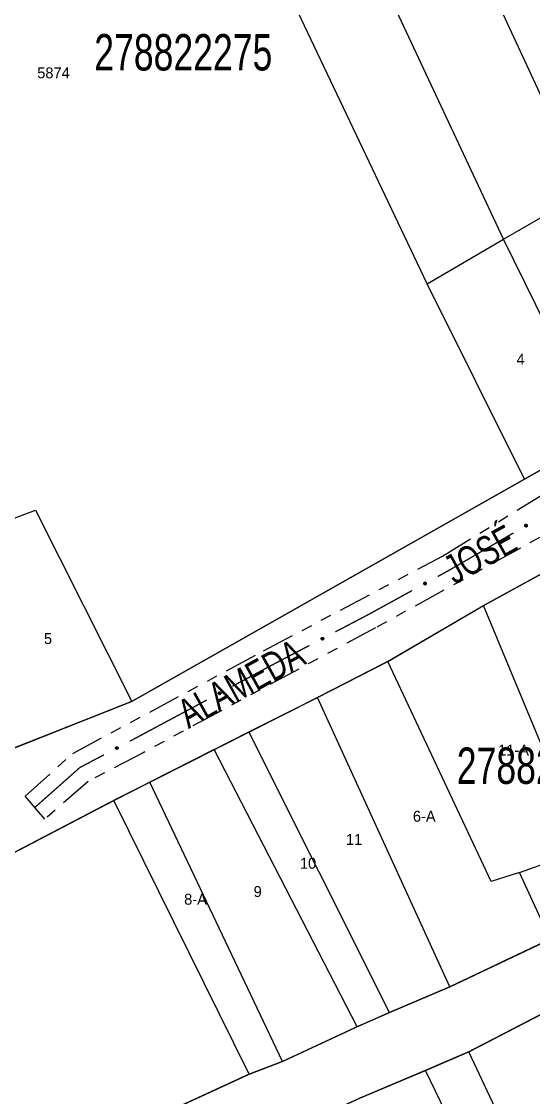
# Model space of a CAD drawing. Extents: x 205274 to 206027, y 4874968 to 4875995.
# Drawn here: x 205632.9 to 205703.2, y 4875202.5 to 4875350.5 of the extents above; entities that cross this region are included whole.
import ezdxf
from ezdxf.enums import TextEntityAlignment as Align

# ---------------------------------------------------------------- set-up
doc = ezdxf.new("R2010")
doc.units = 0
doc.header["$LTSCALE"] = 1.5
doc.header["$MEASUREMENT"] = 0
doc.linetypes.add('TRACO_25', pattern=[8, 3, -1, 1, -1, 1, -1])
for name, color, linetype in [('CD_MALHA_LOTES', 7, 'CONTINUOUS'), ('CD_TXT_QUADRA', 255, 'CONTINUOUS'), ('RU-QUADRA', 210, 'CONTINUOUS'), ('SV-EIXO-RUA-N-PAV', 6, 'CONTINUOUS'), ('SV-RUA-NAO-PAV', 7, 'CONTINUOUS'), ('SV-TXT-RUA-PAV', 7, 'CONTINUOUS'), ('Th_NmrPort', 1, 'CONTINUOUS')]:
    doc.layers.add(name, color=color, linetype=linetype)
doc.styles.add('ARIAL', font='ARIAL.SHX')

msp = doc.modelspace()

# ---------------------------------------------------------------- linework, layer by layer
at = {"layer": 'CD_MALHA_LOTES', "linetype": 'Continuous', "flags": 128}
for points in [[(205699.122869, 4875320.570375), (205652.578302, 4875419.966109)], [(205688.612212, 4875314.439158), (205642.102006, 4875412.422225)], [(205704.440761, 4875339.965039), (205697.871601, 4875354.104375)], [(205699.122869, 4875320.570375), (205710.884795, 4875327.327225)], [(205688.612212, 4875314.439158), (205699.122869, 4875320.570375)], [(205712.429557, 4875293.469393), (205699.122869, 4875320.570375)], [(205702.007571, 4875287.554233), (205688.612212, 4875314.439158)], [(205712.429557, 4875293.469393), (205702.007571, 4875287.554233)], [(205702.007571, 4875287.554233), (205648.071107, 4875257.005926)], [(205628.050808, 4875280.780031), (205634.807659, 4875283.282568)], [(205634.807659, 4875283.282568), (205648.071107, 4875257.005926)], [(205696.360699, 4875270.170746), (205704.421328, 4875274.591841)], [(205683.245576, 4875262.509377), (205696.360699, 4875270.170746)], [(205705.541758, 4875248.156279), (205696.360699, 4875270.170746)], [(205673.541913, 4875257.526399), (205683.245576, 4875262.509377)], [(205697.409201, 4875232.244754), (205683.245576, 4875262.509377)], [(205664.146111, 4875252.798718), (205673.541913, 4875257.526399)], [(205691.75177, 4875217.747587), (205673.541913, 4875257.526399)], [(205648.071107, 4875257.005926), (205630.428219, 4875249.998821)], [(205659.350469, 4875250.367347), (205664.146111, 4875252.798718)], [(205683.442418, 4875214.211692), (205664.146111, 4875252.798718)], [(205659.350469, 4875250.367347), (205650.537643, 4875245.899281)], [(205679.02255, 4875212.26695), (205659.350469, 4875250.367347)], [(205645.599391, 4875243.395608), (205650.537643, 4875245.899281)], [(205668.768456, 4875207.493493), (205650.537643, 4875245.899281)], [(205570.912578, 4875204.311188), (205645.599391, 4875243.395608)], [(205664.171793, 4875205.725546), (205645.599391, 4875243.395608)], [(205701.298684, 4875233.482317), (205710.315215, 4875236.664622)], [(205701.298684, 4875233.482317), (205697.409201, 4875232.244754)], [(205705.541758, 4875224.288991), (205701.298684, 4875233.482317)], [(205694.363792, 4875208.826968), (205727.691466, 4875226.106227)], [(205705.541758, 4875224.288991), (205691.75177, 4875217.747587)], [(205691.75177, 4875217.747587), (205683.442418, 4875214.211692)], [(205683.442418, 4875214.211692), (205679.02255, 4875212.26695)], [(205679.02255, 4875212.26695), (205668.768456, 4875207.493493)], [(205688.396747, 4875206.262287), (205694.363792, 4875208.826968)], [(205715.305353, 4875164.188377), (205694.363792, 4875208.826968)], [(205668.768456, 4875207.493493), (205664.171793, 4875205.725546)], [(205664.171793, 4875205.725546), (205588.59205, 4875170.896986)], [(205679.484262, 4875202.489391), (205688.396747, 4875206.262287)], [(205717.509728, 4875146.002285), (205688.396747, 4875206.262287)]]:
    msp.add_lwpolyline(points, dxfattribs=at)
at = {"layer": 'RU-QUADRA', "linetype": 'Continuous', "const_width": 0.18, "flags": 128}
for points in [[(205766.478641, 4875359.603095), (205773.738568, 4875346.953752), (205781.585389, 4875333.281832), (205759.777263, 4875321.115506), (205748.485419, 4875314.564285), (205737.474182, 4875308.182939), (205712.429557, 4875293.469393), (205648.071107, 4875257.005926), (205630.428219, 4875249.998821)], [(205841.625342, 4875201.503884), (205835.816998, 4875215.18576), (205831.557546, 4875225.640779), (205827.039945, 4875238.612747), (205824.20031, 4875245.453686), (205822.651418, 4875245.066463), (205819.553635, 4875255.908705), (205806.258981, 4875252.423698), (205806.000833, 4875253.97259), (205796.766426, 4875251.245302), (205796.20041, 4875251.078135), (205789.625407, 4875249.030421), (205780.302885, 4875246.127022), (205772.470966, 4875243.687854), (205748.199348, 4875234.341336), (205737.550999, 4875229.94601), (205727.691466, 4875226.106227), (205694.363792, 4875208.826968), (205688.396747, 4875206.262287), (205679.484262, 4875202.489391), (205668.737934, 4875197.529547)]]:
    msp.add_lwpolyline(points, dxfattribs=at)
msp.add_lwpolyline([(205754.075669, 4875246.669226), (205722.122373, 4875232.353008), (205713.674315, 4875228.35527), (205705.541758, 4875224.288991), (205691.75177, 4875217.747587), (205683.442418, 4875214.211692), (205679.02255, 4875212.26695), (205668.768456, 4875207.493493), (205664.171793, 4875205.725546), (205588.59205, 4875170.896986), (205570.912578, 4875204.311188), (205645.599391, 4875243.395608), (205673.541913, 4875257.526399), (205683.245576, 4875262.509377), (205696.360699, 4875270.170746), (205704.421328, 4875274.591841), (205718.091698, 4875282.089768), (205731.323453, 4875289.43233), (205785.497825, 4875322.519994), (205791.597998, 4875309.294161), (205796.767283, 4875299.057877), (205811.615565, 4875269.655118), (205796.766649, 4875263.723311)], close=True, dxfattribs=at)
at = {"layer": 'SV-EIXO-RUA-N-PAV'}
for points in [[(205702.031218, 4875281.196821), (205702.043062, 4875281.244273), (205702.062945, 4875281.282635), (205702.088737, 4875281.309857), (205702.117801, 4875281.327969), (205702.149622, 4875281.34315), (205702.185082, 4875281.351377), (205702.22646, 4875281.351791), (205702.274145, 4875281.340244), (205702.312104, 4875281.317293), (205702.340145, 4875281.293434), (205702.360777, 4875281.264215), (205702.375006, 4875281.233055), (205702.382334, 4875281.19594), (205702.382344, 4875281.154003), (205702.369572, 4875281.106335), (205702.349822, 4875281.06886), (205702.324183, 4875281.043185), (205702.294677, 4875281.022629), (205702.262004, 4875281.00752), (205702.22715, 4875280.999644), (205702.184926, 4875280.999711), (205702.138044, 4875281.012939), (205702.100443, 4875281.032212), (205702.074414, 4875281.057483), (205702.054831, 4875281.086988), (205702.039217, 4875281.118719), (205702.029463, 4875281.154019), (205702.031218, 4875281.196821)], [(205688.152712, 4875273.242514), (205688.165722, 4875273.28966), (205688.186544, 4875273.327519), (205688.213, 4875273.354098), (205688.242502, 4875273.371488), (205688.274688, 4875273.38588), (205688.310339, 4875273.393231), (205688.351715, 4875273.392625), (205688.399101, 4875273.379906), (205688.436482, 4875273.356026), (205688.463927, 4875273.331484), (205688.483832, 4875273.301765), (205688.497289, 4875273.270264), (205688.5037, 4875273.232979), (205688.502676, 4875273.191054), (205688.488734, 4875273.143715), (205688.468066, 4875273.106739), (205688.441802, 4875273.081703), (205688.411798, 4875273.061881), (205688.378762, 4875273.047582), (205688.343725, 4875273.040568), (205688.301515, 4875273.041675), (205688.254974, 4875273.056055), (205688.217859, 4875273.076248), (205688.192461, 4875273.102154), (205688.173611, 4875273.132132), (205688.158784, 4875273.164239), (205688.149903, 4875273.199769), (205688.152712, 4875273.242514)], [(205674.064543, 4875265.663999), (205674.078446, 4875265.710889), (205674.099983, 4875265.748347), (205674.126938, 4875265.774418), (205674.156764, 4875265.791246), (205674.189217, 4875265.805025), (205674.225002, 4875265.811698), (205674.266359, 4875265.810306), (205674.313495, 4875265.79669), (205674.350416, 4875265.772106), (205674.37739, 4875265.747047), (205674.396728, 4875265.716956), (205674.409585, 4875265.685205), (205674.415287, 4875265.647805), (205674.413468, 4875265.605907), (205674.39863, 4875265.558842), (205674.377263, 4875265.522264), (205674.350529, 4875265.497731), (205674.320155, 4875265.478482), (205674.286854, 4875265.464812), (205674.251689, 4875265.458465), (205674.209508, 4875265.460372), (205674.163249, 4875265.475633), (205674.126524, 4875265.496527), (205674.101622, 4875265.52291), (205674.083344, 4875265.55324), (205674.069129, 4875265.585622), (205674.060923, 4875265.621315), (205674.064543, 4875265.663999)], [(205659.930522, 4875258.163551), (205659.943987, 4875258.21057), (205659.965174, 4875258.248226), (205659.991885, 4875258.274547), (205660.021554, 4875258.291652), (205660.053877, 4875258.305732), (205660.089598, 4875258.312738), (205660.130966, 4875258.311732), (205660.178227, 4875258.298556), (205660.215376, 4875258.274316), (205660.242582, 4875258.24951), (205660.262199, 4875258.2196), (205660.275351, 4875258.18797), (205660.281401, 4875258.150625), (205660.279973, 4875258.108712), (205660.265573, 4875258.06151), (205660.244549, 4875258.024736), (205660.218044, 4875257.999955), (205660.18785, 4875257.980424), (205660.154678, 4875257.966444), (205660.119574, 4875257.959769), (205660.077377, 4875257.961284), (205660.030977, 4875257.976113), (205659.994059, 4875257.996664), (205659.968913, 4875258.022814), (205659.950354, 4875258.052973), (205659.935837, 4875258.085221), (205659.9273, 4875258.120835), (205659.930522, 4875258.163551)], [(205645.821069, 4875250.620543), (205645.834859, 4875250.667467), (205645.856307, 4875250.704975), (205645.8832, 4875250.731111), (205645.912986, 4875250.74801), (205645.945406, 4875250.761866), (205645.981175, 4875250.768624), (205646.022535, 4875250.767331), (205646.069703, 4875250.753827), (205646.106683, 4875250.729331), (205646.133717, 4875250.704337), (205646.153126, 4875250.674292), (205646.166059, 4875250.642571), (205646.17185, 4875250.605185), (205646.170131, 4875250.563283), (205646.155405, 4875250.516182), (205646.134126, 4875250.479554), (205646.10745, 4875250.454958), (205646.077122, 4875250.435636), (205646.043854, 4875250.421887), (205646.008704, 4875250.415455), (205645.966519, 4875250.417262), (205645.920223, 4875250.432413), (205645.883448, 4875250.453219), (205645.858484, 4875250.479543), (205645.840134, 4875250.50983), (205645.825841, 4875250.542178), (205645.81755, 4875250.57785), (205645.821069, 4875250.620543)]]:
    msp.add_lwpolyline(points, close=True, dxfattribs=at)
for points in [[(205702.029463, 4875281.154019), (205702.274145, 4875281.340244)], [(205702.031218, 4875281.196821), (205702.22646, 4875281.351791)], [(205702.031971, 4875281.174288), (205702.248201, 4875281.34262)], [(205702.0385, 4875281.138624), (205702.28894, 4875281.326846)], [(205702.038719, 4875281.222406), (205702.199589, 4875281.347503)], [(205702.039217, 4875281.118719), (205702.312104, 4875281.317293)], [(205702.043062, 4875281.244273), (205702.185082, 4875281.351377)], [(205702.049748, 4875281.105704), (205702.320928, 4875281.304405)], [(205702.054302, 4875281.26619), (205702.160195, 4875281.341961)], [(205702.054831, 4875281.086988), (205702.340145, 4875281.293434)], [(205702.062945, 4875281.282635), (205702.149622, 4875281.34315)], [(205702.067086, 4875281.073168), (205702.350254, 4875281.275682)], [(205702.074414, 4875281.057483), (205702.360777, 4875281.264215)], [(205702.090816, 4875281.045927), (205702.365534, 4875281.246685)], [(205702.100443, 4875281.032212), (205702.375006, 4875281.233055)], [(205702.121623, 4875281.0228), (205702.375109, 4875281.211213)], [(205702.138044, 4875281.012939), (205702.382334, 4875281.19594)], [(205702.164036, 4875281.009577), (205702.379964, 4875281.172999)], [(205702.184926, 4875280.999711), (205702.382344, 4875281.154003)], [(205702.209603, 4875281.004502), (205702.369485, 4875281.125868)], [(205702.22715, 4875280.999644), (205702.369572, 4875281.106335)], [(205702.248009, 4875281.006313), (205702.354396, 4875281.08395)], [(205702.262004, 4875281.00752), (205702.349822, 4875281.06886)], [(205688.152712, 4875273.242514), (205688.351715, 4875273.392625)], [(205688.160842, 4875273.267907), (205688.324747, 4875273.389)], [(205688.165722, 4875273.28966), (205688.310339, 4875273.393231)], [(205688.149903, 4875273.199769), (205688.399101, 4875273.379906)], [(205688.15291, 4875273.219969), (205688.373224, 4875273.38292)], [(205688.158558, 4875273.184156), (205688.413561, 4875273.366147)], [(205688.158784, 4875273.164239), (205688.436482, 4875273.356026)], [(205688.168991, 4875273.150968), (205688.444986, 4875273.342924)], [(205688.173611, 4875273.132132), (205688.463927, 4875273.331484)], [(205688.177499, 4875273.311293), (205688.285228, 4875273.384431)], [(205688.185521, 4875273.118015), (205688.473595, 4875273.313488)], [(205688.186544, 4875273.327519), (205688.274688, 4875273.38588)], [(205688.192461, 4875273.102154), (205688.483832, 4875273.301765)], [(205688.208573, 4875273.090197), (205688.488156, 4875273.284123)], [(205688.217859, 4875273.076248), (205688.497289, 4875273.270264)], [(205688.238801, 4875273.066318), (205688.496853, 4875273.248426)], [(205688.254974, 4875273.056055), (205688.5037, 4875273.232979)], [(205688.280874, 4875273.052054), (205688.500766, 4875273.210103)], [(205688.301515, 4875273.041675), (205688.502676, 4875273.191054)], [(205688.326303, 4875273.045857), (205688.489128, 4875273.163245)], [(205688.343725, 4875273.040568), (205688.488734, 4875273.143715)], [(205688.364742, 4875273.04672), (205688.473011, 4875273.121711)], [(205688.378762, 4875273.047582), (205688.468066, 4875273.106739)], [(205674.060923, 4875265.621315), (205674.313495, 4875265.79669)], [(205674.064313, 4875265.641454), (205674.287679, 4875265.800196)], [(205674.064543, 4875265.663999), (205674.266359, 4875265.810306)], [(205674.069129, 4875265.585622), (205674.350416, 4875265.772106)], [(205674.06928, 4875265.60554), (205674.327691, 4875265.78266)], [(205674.073154, 4875265.689233), (205674.239326, 4875265.807194)], [(205674.078446, 4875265.710889), (205674.225002, 4875265.811698)], [(205674.079082, 4875265.572161), (205674.35867, 4875265.758845)], [(205674.083344, 4875265.55324), (205674.37739, 4875265.747047)], [(205674.090631, 4875265.732295), (205674.199728, 4875265.803376)], [(205674.094984, 4875265.538899), (205674.386715, 4875265.728871)], [(205674.099983, 4875265.748347), (205674.189217, 4875265.805025)], [(205674.101622, 4875265.52291), (205674.396728, 4875265.716956)], [(205674.117503, 4875265.510649), (205674.400717, 4875265.699235)], [(205674.126524, 4875265.496527), (205674.409585, 4875265.685205)], [(205674.147273, 4875265.486201), (205674.408735, 4875265.663379)], [(205674.163249, 4875265.475633), (205674.415287, 4875265.647805)], [(205674.189068, 4875265.471141), (205674.411919, 4875265.624989)], [(205674.209508, 4875265.460372), (205674.413468, 4875265.605907)], [(205674.234371, 4875265.464083), (205674.399394, 4875265.57836)], [(205674.251689, 4875265.458465), (205674.39863, 4875265.558842)], [(205674.27282, 4875265.464217), (205674.382492, 4875265.53714)], [(205674.286854, 4875265.464812), (205674.377263, 4875265.522264)], [(205659.9273, 4875258.120835), (205660.178227, 4875258.298556)], [(205659.930502, 4875258.141006), (205660.15238, 4875258.30182)], [(205659.930522, 4875258.163551), (205660.130966, 4875258.311732)], [(205659.935803, 4875258.105139), (205660.192553, 4875258.284658)], [(205659.935837, 4875258.085221), (205660.215376, 4875258.274316)], [(205659.938897, 4875258.188864), (205660.103964, 4875258.308368)], [(205659.943987, 4875258.21057), (205660.089598, 4875258.312738)], [(205659.945915, 4875258.071853), (205660.223752, 4875258.261133)], [(205659.950354, 4875258.052973), (205660.242582, 4875258.24951)], [(205659.955972, 4875258.232088), (205660.064402, 4875258.304182)], [(205659.962127, 4875258.038741), (205660.252076, 4875258.231421)], [(205659.965174, 4875258.248226), (205660.053877, 4875258.305732)], [(205659.968913, 4875258.022814), (205660.262199, 4875258.2196)], [(205659.984908, 4875258.010701), (205660.266353, 4875258.201917)], [(205659.994059, 4875257.996664), (205660.275351, 4875258.18797)], [(205660.014904, 4875257.986532), (205660.274704, 4875258.166138)], [(205660.030977, 4875257.976113), (205660.281401, 4875258.150625)], [(205660.056838, 4875257.971862), (205660.278246, 4875258.127779)], [(205660.077377, 4875257.961284), (205660.279973, 4875258.108712)], [(205660.102204, 4875257.965226), (205660.266156, 4875258.081035)], [(205660.119574, 4875257.959769), (205660.265573, 4875258.06151)], [(205660.14065, 4875257.965718), (205660.249638, 4875258.039659)], [(205660.154678, 4875257.966444), (205660.244549, 4875258.024736)], [(205645.81755, 4875250.57785), (205646.069703, 4875250.753827)], [(205645.820892, 4875250.597998), (205646.04388, 4875250.757271)], [(205645.821069, 4875250.620543), (205646.022535, 4875250.767331)], [(205645.825841, 4875250.542178), (205646.106683, 4875250.729331)], [(205645.825945, 4875250.562096), (205646.083933, 4875250.739831)], [(205645.829619, 4875250.645797), (205645.99551, 4875250.764154)], [(205645.834859, 4875250.667467), (205645.981175, 4875250.768624)], [(205645.835826, 4875250.52874), (205646.114968, 4875250.71609)], [(205645.840134, 4875250.50983), (205646.133717, 4875250.704337)], [(205645.846993, 4875250.688901), (205645.955921, 4875250.760242)], [(205645.851808, 4875250.495516), (205646.143085, 4875250.686182)], [(205645.856307, 4875250.704975), (205645.945406, 4875250.761866)], [(205645.858484, 4875250.479543), (205646.153126, 4875250.674292)], [(205645.874394, 4875250.46732), (205646.157157, 4875250.65658)], [(205645.883448, 4875250.453219), (205646.166059, 4875250.642571)], [(205645.904222, 4875250.442943), (205646.165261, 4875250.620744)], [(205645.920223, 4875250.432413), (205646.17185, 4875250.605185)], [(205645.946053, 4875250.427982), (205646.168537, 4875250.582361)], [(205645.966519, 4875250.417262), (205646.170131, 4875250.563283)], [(205645.991372, 4875250.421033), (205646.156123, 4875250.535703)], [(205646.008704, 4875250.415455), (205646.155405, 4875250.516182)], [(205646.029821, 4875250.421258), (205646.139319, 4875250.494442)], [(205646.043854, 4875250.421887), (205646.134126, 4875250.479554)]]:
    msp.add_lwpolyline(points, dxfattribs=at)
at = {"layer": 'SV-EIXO-RUA-N-PAV', "const_width": 0.18}
for points in [[(205691.730248, 4875275.080552), (205700.481745, 4875280.168631)], [(205690.961533, 4875274.658625), (205691.730248, 4875275.080552)], [(205690.0849, 4875274.177466), (205690.961533, 4875274.658625)], [(205680.420807, 4875268.873114), (205686.578367, 4875272.252828)], [(205679.556546, 4875268.41987), (205680.420807, 4875268.873114)], [(205676.014124, 4875266.562118), (205679.556546, 4875268.41987)], [(205667.368182, 4875262.027926), (205672.471702, 4875264.704365)], [(205661.871654, 4875259.079789), (205667.159104, 4875261.915785)], [(205667.159104, 4875261.915785), (205667.368182, 4875262.027926)], [(205648.660836, 4875251.993986), (205658.346687, 4875257.189125)], [(205647.768504, 4875251.523306), (205648.653, 4875251.989853)], [(205648.653, 4875251.989853), (205648.660836, 4875251.993986)], [(205640.922798, 4875247.912384), (205644.230519, 4875249.657116)], [(205634.747905, 4875242.425691), (205640.72819, 4875247.739465)], [(205640.72819, 4875247.739465), (205640.922798, 4875247.912384)]]:
    msp.add_lwpolyline(points, dxfattribs=at)
at = {"layer": 'SV-RUA-NAO-PAV', "linetype": 'TRACO_25'}
msp.add_polyline3d([(205786.691679, 4875328.162156, 7.299966), (205776.724575, 4875323.19901, 7.963122), (205752.633087, 4875308.263341, 7.963122), (205737.113614, 4875298.303376, 9.45221), (205711.951219, 4875283.866054, 7.470633), (205681.54605, 4875267.124976, 5.835832), (205649.6178, 4875249.95154, 4.671655), (205642.055024, 4875246.001869, 4.027643), (205636.112793, 4875240.817799, 3.755176), (205633.420768, 4875243.989111, 3.482709), (205639.945383, 4875249.841647, 4.671655), (205666.137722, 4875263.939155, 5.761523), (205690.759302, 4875276.994504, 6.727542), (205736.903047, 4875305.42117, 7.668791), (205749.633123, 4875313.044873, 7.701134), (205773.891348, 4875326.99165, 7.930374), (205784.754594, 4875332.511767, 7.111662)], dxfattribs=at)

# ---------------------------------------------------------------- texts
at = {"layer": 'CD_TXT_QUADRA', "style": 'ARIAL', "width": 0.7}
for s, p in [('278822275', (205642.89192, 4875343.765169)), ('278822294', (205692.694538, 4875245.660337))]:
    msp.add_text(s, height=5, dxfattribs=at).set_placement(p)
at = {"layer": 'SV-TXT-RUA-PAV', "style": 'ARIAL', "width": 0.7}
for s, p in [('JOSÉ', (205692.402483, 4875273.005369)), ('ALAMEDA', (205655.853739, 4875253.182321))]:
    msp.add_text(s, height=4, rotation=29, dxfattribs=at).set_placement(p)
at = {"layer": 'Th_NmrPort', "color": 1}
for s, p in [('5874', (205635.063595, 4875343.433083)), ('4', (205700.907235, 4875304.052097)), ('5', (205635.984858, 4875265.645083)), ('11-A', (205698.383607, 4875250.300879)), ('6-A', (205686.670076, 4875241.204227)), ('11', (205677.476751, 4875238.021922)), ('10', (205671.15722, 4875234.742944)), ('8-A', (205655.245695, 4875229.792692)), ('9', (205664.79261, 4875230.85346))]:
    msp.add_text(s, height=1.5, dxfattribs=at).set_placement(p, align=Align.MIDDLE_LEFT)

doc.saveas('drawing.dxf')
